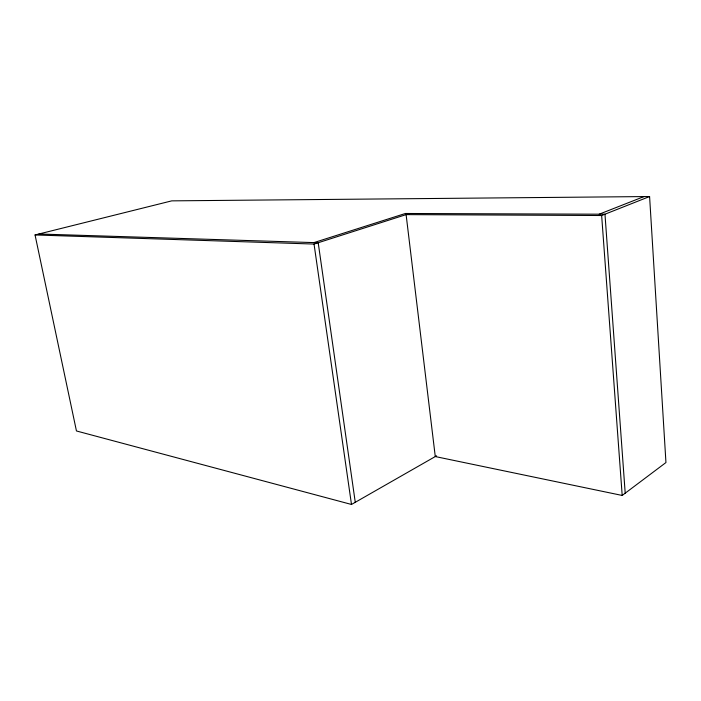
<?xml version="1.0" encoding="UTF-8"?>
<svg xmlns="http://www.w3.org/2000/svg" width="701" height="701" viewBox="0 0 701 701"><rect width="100%" height="100%" fill="white"/><g stroke="black" fill="none" stroke-linecap="round" stroke-linejoin="round"><path stroke-width="1.05" d="M649.59 196.534L601.651 215.522L406.107 214.62L435.277 456.553L622.19 495.449L665.95 462.546L649.59 196.534L171.754 200.863L35.05 234.958L76.453 430.966L351.49 504.466L436.6 455.799M599.215 214.191L643.965 196.587M35.05 234.958L314.039 244.062L409.612 213.498M313.969 242.59L405.397 213.481L604.972 214.208L625.204 493.18M38.897 234.003L318.201 242.73L355.267 502.31M314.039 244.062L351.49 504.466M601.651 215.522L622.19 495.449"/></g></svg>
